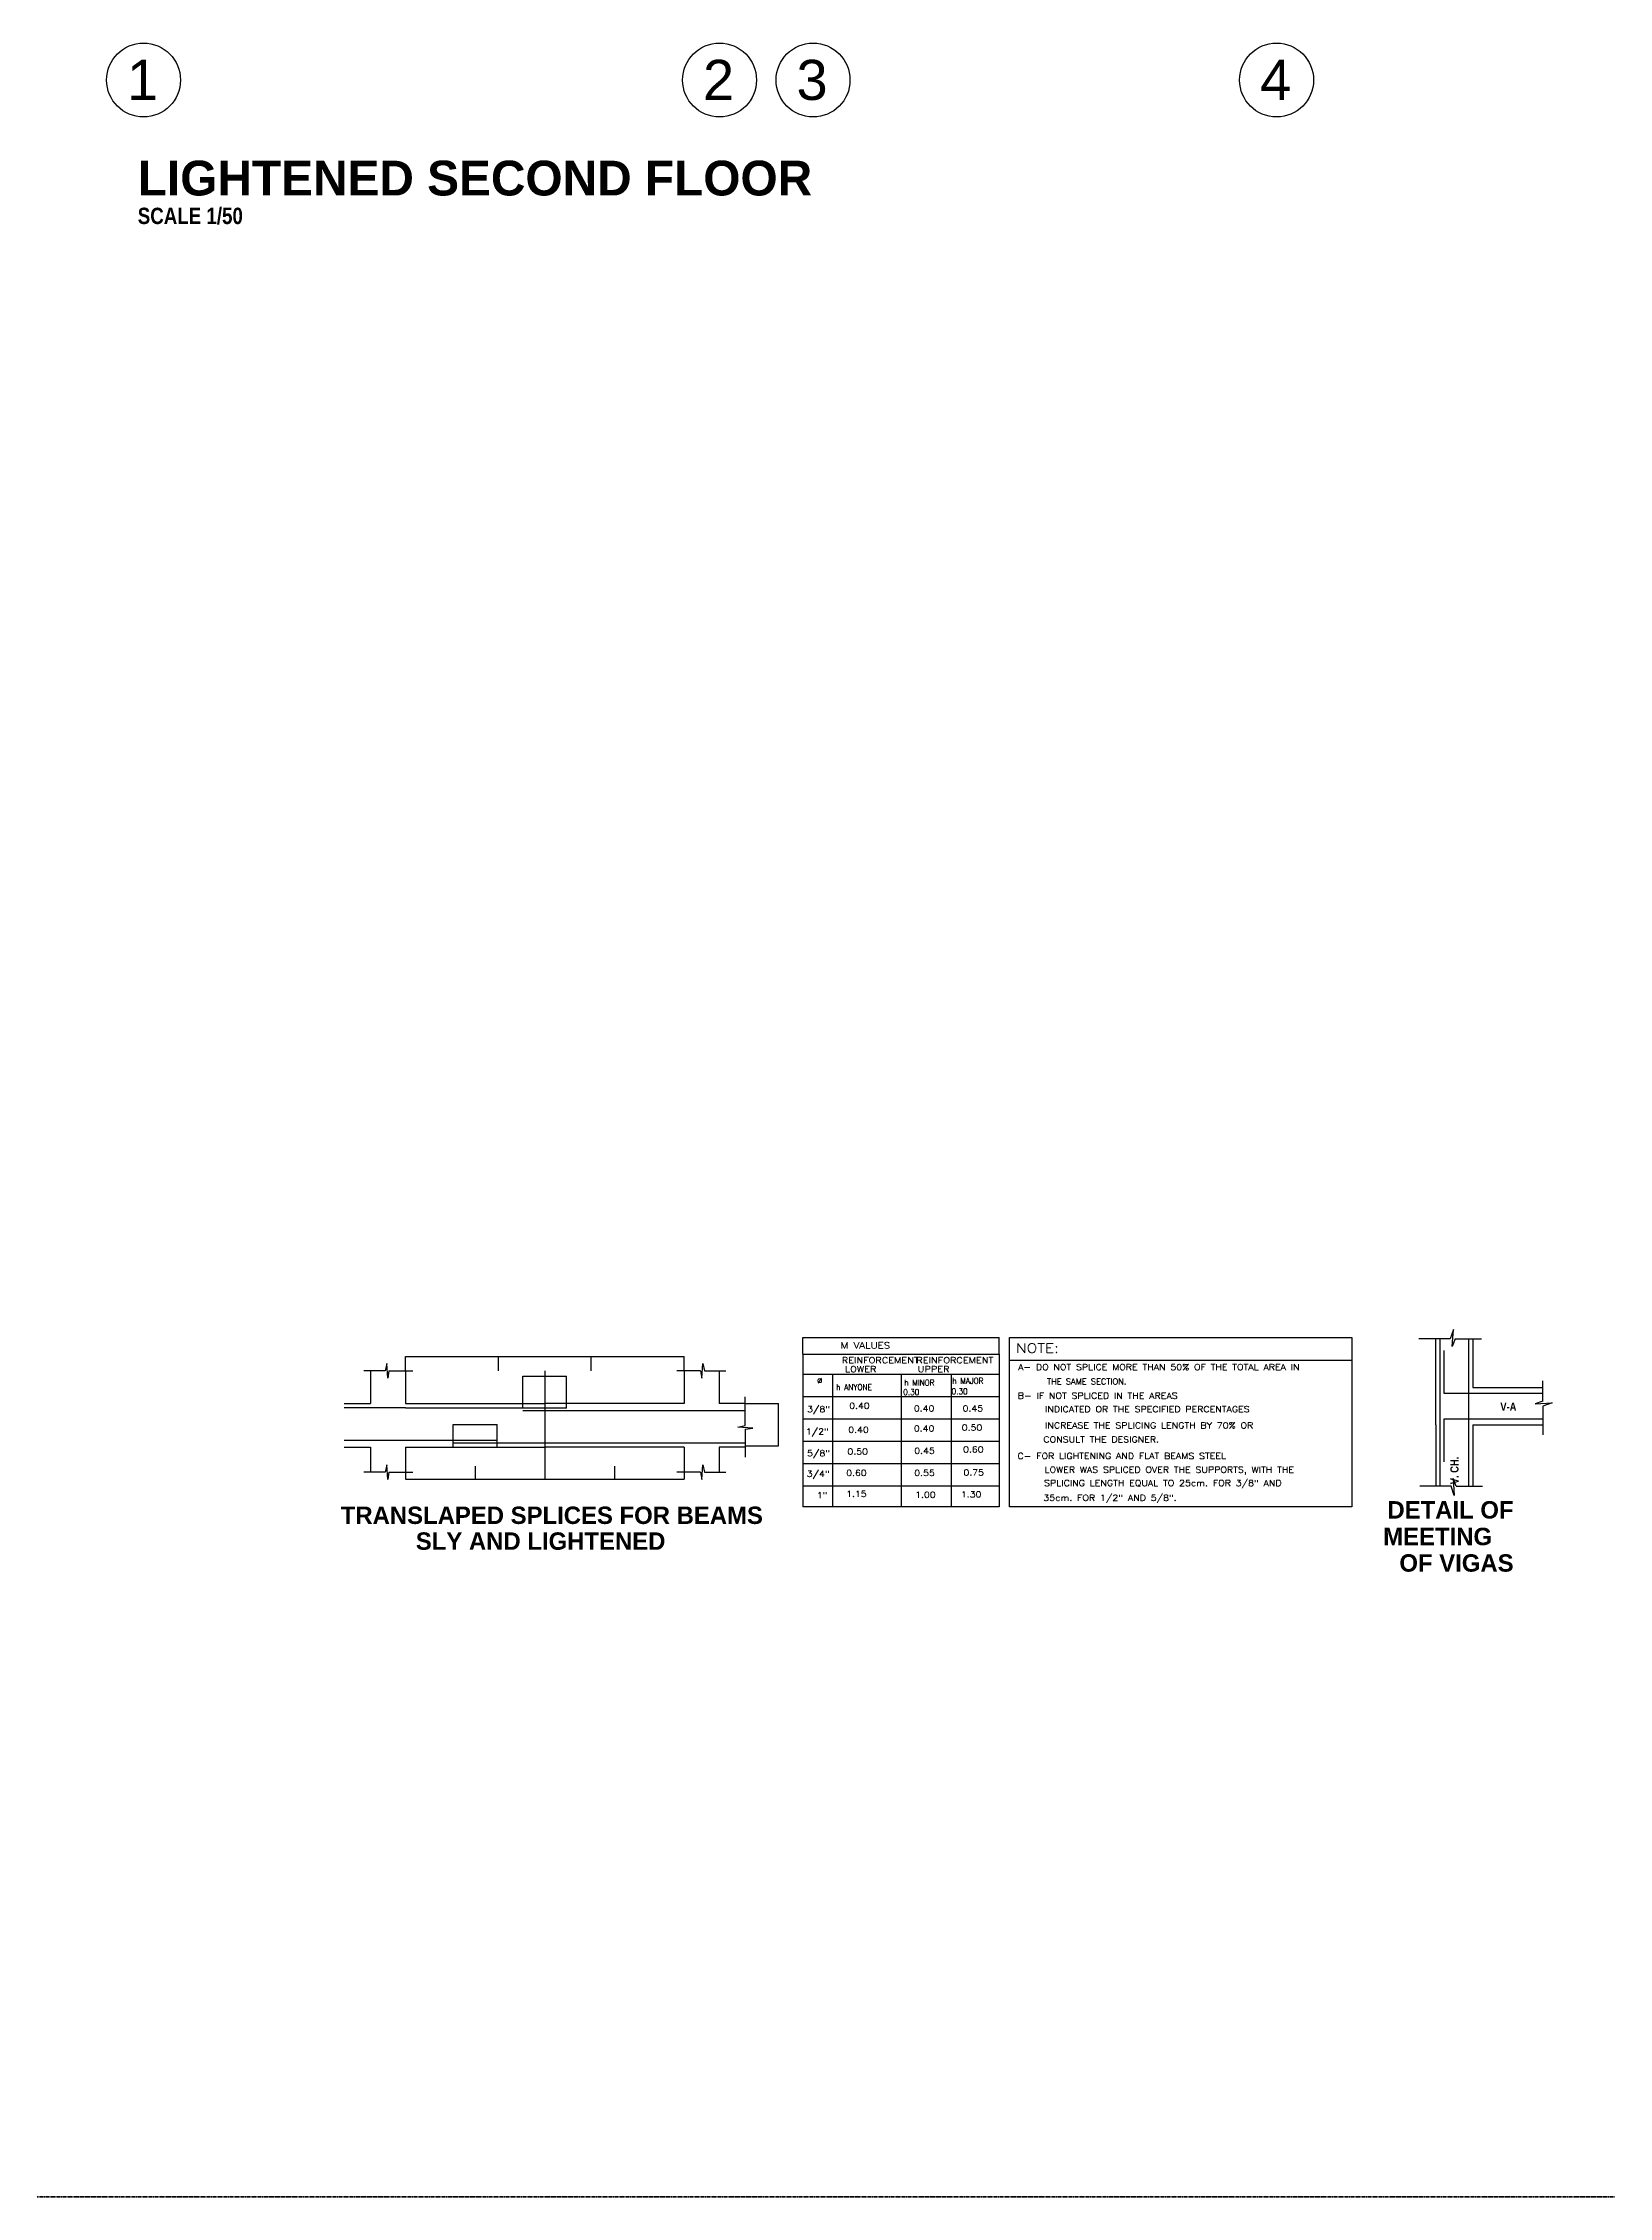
# Model space of a CAD drawing. Header units: millimetres. Extents: x -249630 to 95394, y -188036 to 109963.
# Drawn here: x 70476 to 81014, y -98829 to -84337 of the extents above; entities that cross this region are included whole.
import ezdxf

# ---------------------------------------------------------------- set-up
doc = ezdxf.new("R2010")
doc.units = ezdxf.units.MM
doc.header["$PDMODE"] = 2
doc.linetypes.add('DASHED2', pattern=[9.525, 6.35, -3.175])
for name, color, linetype in [('EJES', 161, 'Continuous'), ('SOMBRA', 252, 'Continuous'), ('TEXTOS', 11, 'Continuous'), ('TITULOS', 180, 'Continuous')]:
    doc.layers.add(name, color=color, linetype=linetype)
doc.styles.add('ARIAL', font='arial.ttf', dxfattribs={"height": 0.14})
doc.styles.add('COTAS', font='arial.ttf', dxfattribs={"width": 1.1})
doc.styles.add('DESCRIPCION(E)', font='swisscbi.ttf', dxfattribs={"width": 1.1, "oblique": 15, "height": 0.15})
doc.styles.add('ROMANS', font='romans')
doc.styles.add('TITULOS(E)', font='swisscbi.ttf', dxfattribs={"oblique": 15, "height": 0.23})
doc.dimstyles.new('Copy of COTA1-25', dxfattribs={"dimscale": 0.25, "dimtxt": 0.22, "dimasz": 0.12, "dimexe": 0.08, "dimexo": 0.05, "dimgap": 0.076, "dimtad": 2, "dimtih": 1, "dimtoh": 1, "dimzin": 4, "dimdsep": 46, "dimtxsty": 'COTAS', "dimblk": 'ARCHTICK', "dimcen": -0.1, "dimclrd": 141, "dimclre": 141, "dimclrt": 11, "dimadec": 0, "dimazin": 0, "dimtfac": 1, "dimtix": 1, "dimtmove": 1, "dimatfit": 3, "dimfxl": 1, "dimtolj": 1, "dimtzin": 0, "dimarcsym": 0})
doc.dimstyles.new('COTA1-25', dxfattribs={"dimscale": 0.25, "dimtxt": 0.22, "dimasz": 0.12, "dimexe": 0.08, "dimexo": 0.05, "dimgap": 0.076, "dimtad": 2, "dimzin": 4, "dimdsep": 46, "dimtxsty": 'COTAS', "dimblk": 'ARCHTICK', "dimcen": -0.1, "dimclrd": 141, "dimclre": 141, "dimclrt": 11, "dimadec": 0, "dimazin": 0, "dimtfac": 1, "dimtix": 1, "dimtmove": 1, "dimatfit": 3, "dimfxl": 1, "dimtolj": 1, "dimtzin": 0, "dimarcsym": 0})

# ---------------------------------------------------------------- blocks, each defined once
blk = doc.blocks.new('_ArchTick')
at = {"color": 0, "linetype": 'ByBlock', "const_width": 0.15}
blk.add_lwpolyline([(-0.5, -0.5), (0.5, 0.5)], dxfattribs=at)
blk = doc.blocks.new('*D436')
at = {"color": 141, "linetype": 'Continuous', "lineweight": -2, "transparency": 16777216}
for p, q in [((75201, -93491), (75426, -93491)), ((75425, -93776), (75425, -93491)), ((75201, -93776), (75426, -93776))]:
    blk.add_line(p, q, dxfattribs=at)
at = {"layer": 'Defpoints', "color": 0, "linetype": 'Continuous', "transparency": 16777216}
for p in [(75201, -93491), (75425, -93491), (75201, -93776)]:
    blk.add_point(p, dxfattribs=at)
at = {"color": 141, "linetype": 'Continuous', "lineweight": -2, "transparency": 16777216, "xscale": 0.03, "yscale": 0.03, "zscale": 0.03}
for p, rotation in [((75425, -93491), 90), ((75425, -93776), 270)]:
    blk.add_blockref('_ArchTick', p, dxfattribs=dict(at, rotation=rotation))
at = {"color": 11, "linetype": 'Continuous', "transparency": 16777216, "insert": (75426, -93634), "char_height": 0.055, "attachment_point": 5, "style": 'COTAS'}
blk.add_mtext('\\A1;H', dxfattribs=at)
blk = doc.blocks.new('*D437')
at = {"color": 141, "linetype": 'Continuous', "lineweight": -2, "transparency": 16777216}
for p, q in [((73852, -93912), (73852, -93999)), ((73852, -93999), (74321, -93999)), ((74321, -93912), (74321, -93999))]:
    blk.add_line(p, q, dxfattribs=at)
at = {"layer": 'Defpoints', "color": 0, "linetype": 'Continuous', "transparency": 16777216}
for p in [(73852, -93912), (74321, -93912), (74321, -93999)]:
    blk.add_point(p, dxfattribs=at)
at = {"color": 141, "linetype": 'Continuous', "lineweight": -2, "transparency": 16777216, "xscale": 0.03, "yscale": 0.03, "zscale": 0.03, "rotation": 180}
blk.add_blockref('_ArchTick', (73852, -93999), dxfattribs=at)
at = {"color": 141, "linetype": 'Continuous', "lineweight": -2, "transparency": 16777216, "xscale": 0.03, "yscale": 0.03, "zscale": 0.03}
blk.add_blockref('_ArchTick', (74321, -93999), dxfattribs=at)
at = {"color": 11, "linetype": 'Continuous', "transparency": 16777216, "insert": (74087, -93999), "char_height": 0.055, "attachment_point": 5, "style": 'COTAS'}
blk.add_mtext('\\A1;L/4', dxfattribs=at)
blk = doc.blocks.new('*D438')
at = {"color": 141, "linetype": 'Continuous', "lineweight": -2, "transparency": 16777216}
for p, q in [((74321, -93912), (74321, -93999)), ((74321, -93999), (74790, -93999)), ((74790, -93912), (74790, -93999))]:
    blk.add_line(p, q, dxfattribs=at)
at = {"layer": 'Defpoints', "color": 0, "linetype": 'Continuous', "transparency": 16777216}
for p in [(74321, -93912), (74790, -93912), (74790, -93999)]:
    blk.add_point(p, dxfattribs=at)
at = {"color": 141, "linetype": 'Continuous', "lineweight": -2, "transparency": 16777216, "xscale": 0.03, "yscale": 0.03, "zscale": 0.03, "rotation": 180}
blk.add_blockref('_ArchTick', (74321, -93999), dxfattribs=at)
at = {"color": 141, "linetype": 'Continuous', "lineweight": -2, "transparency": 16777216, "xscale": 0.03, "yscale": 0.03, "zscale": 0.03}
blk.add_blockref('_ArchTick', (74790, -93999), dxfattribs=at)
at = {"color": 11, "linetype": 'Continuous', "transparency": 16777216, "insert": (74555, -93999), "char_height": 0.055, "attachment_point": 5, "style": 'COTAS'}
blk.add_mtext('\\A1;L/4', dxfattribs=at)
blk = doc.blocks.new('*D439')
at = {"color": 141, "linetype": 'Continuous', "lineweight": -2, "transparency": 16777216}
for p, q in [((72915, -93912), (72915, -93999)), ((72915, -93999), (73384, -93999)), ((73384, -93912), (73384, -93999))]:
    blk.add_line(p, q, dxfattribs=at)
at = {"layer": 'Defpoints', "color": 0, "linetype": 'Continuous', "transparency": 16777216}
for p in [(72915, -93912), (73384, -93912), (73384, -93999)]:
    blk.add_point(p, dxfattribs=at)
at = {"color": 141, "linetype": 'Continuous', "lineweight": -2, "transparency": 16777216, "xscale": 0.03, "yscale": 0.03, "zscale": 0.03, "rotation": 180}
blk.add_blockref('_ArchTick', (72915, -93999), dxfattribs=at)
at = {"color": 141, "linetype": 'Continuous', "lineweight": -2, "transparency": 16777216, "xscale": 0.03, "yscale": 0.03, "zscale": 0.03}
blk.add_blockref('_ArchTick', (73384, -93999), dxfattribs=at)
at = {"color": 11, "linetype": 'Continuous', "transparency": 16777216, "insert": (73149, -93999), "char_height": 0.055, "attachment_point": 5, "style": 'COTAS'}
blk.add_mtext('\\A1;L/4', dxfattribs=at)
blk = doc.blocks.new('*D440')
at = {"color": 141, "linetype": 'Continuous', "lineweight": -2, "transparency": 16777216}
for p, q in [((73384, -93912), (73384, -93999)), ((73384, -93999), (73852, -93999)), ((73852, -93912), (73852, -93999))]:
    blk.add_line(p, q, dxfattribs=at)
at = {"layer": 'Defpoints', "color": 0, "linetype": 'Continuous', "transparency": 16777216}
for p in [(73384, -93912), (73852, -93912), (73852, -93999)]:
    blk.add_point(p, dxfattribs=at)
at = {"color": 141, "linetype": 'Continuous', "lineweight": -2, "transparency": 16777216, "xscale": 0.03, "yscale": 0.03, "zscale": 0.03, "rotation": 180}
blk.add_blockref('_ArchTick', (73384, -93999), dxfattribs=at)
at = {"color": 141, "linetype": 'Continuous', "lineweight": -2, "transparency": 16777216, "xscale": 0.03, "yscale": 0.03, "zscale": 0.03}
blk.add_blockref('_ArchTick', (73852, -93999), dxfattribs=at)
at = {"color": 11, "linetype": 'Continuous', "transparency": 16777216, "insert": (73618, -93999), "char_height": 0.055, "attachment_point": 5, "style": 'COTAS'}
blk.add_mtext('\\A1;L/4', dxfattribs=at)
blk = doc.blocks.new('*D441')
at = {"color": 141, "linetype": 'Continuous', "lineweight": -2, "transparency": 16777216}
for p, q in [((73705, -93521), (73705, -93306)), ((73705, -93306), (73999, -93306)), ((73999, -93521), (73999, -93306))]:
    blk.add_line(p, q, dxfattribs=at)
at = {"layer": 'Defpoints', "color": 0, "linetype": 'Continuous', "transparency": 16777216}
for p in [(73999, -93306), (73705, -93521), (73999, -93521)]:
    blk.add_point(p, dxfattribs=at)
at = {"color": 141, "linetype": 'Continuous', "lineweight": -2, "transparency": 16777216, "xscale": 0.03, "yscale": 0.03, "zscale": 0.03, "rotation": 180}
blk.add_blockref('_ArchTick', (73705, -93306), dxfattribs=at)
at = {"color": 141, "linetype": 'Continuous', "lineweight": -2, "transparency": 16777216, "xscale": 0.03, "yscale": 0.03, "zscale": 0.03}
blk.add_blockref('_ArchTick', (73999, -93306), dxfattribs=at)
at = {"color": 11, "linetype": 'Continuous', "transparency": 16777216, "insert": (73852, -93306), "char_height": 0.055, "attachment_point": 5, "style": 'COTAS'}
blk.add_mtext('\\A1;m', dxfattribs=at)
blk = doc.blocks.new('*D442')
at = {"color": 141, "linetype": 'Continuous', "lineweight": -2, "transparency": 16777216}
for p, q in [((73540, -93271), (73540, -93175)), ((73540, -93175), (74165, -93175)), ((74165, -93271), (74165, -93175))]:
    blk.add_line(p, q, dxfattribs=at)
at = {"layer": 'Defpoints', "color": 0, "linetype": 'Continuous', "transparency": 16777216}
for p in [(74165, -93175), (73540, -93271), (74165, -93271)]:
    blk.add_point(p, dxfattribs=at)
at = {"color": 141, "linetype": 'Continuous', "lineweight": -2, "transparency": 16777216, "xscale": 0.03, "yscale": 0.03, "zscale": 0.03, "rotation": 180}
blk.add_blockref('_ArchTick', (73540, -93175), dxfattribs=at)
at = {"color": 141, "linetype": 'Continuous', "lineweight": -2, "transparency": 16777216, "xscale": 0.03, "yscale": 0.03, "zscale": 0.03}
blk.add_blockref('_ArchTick', (74165, -93175), dxfattribs=at)
at = {"color": 11, "linetype": 'Continuous', "transparency": 16777216, "insert": (73852, -93175), "char_height": 0.055, "attachment_point": 5, "style": 'COTAS'}
blk.add_mtext('\\A1;L/3', dxfattribs=at)
blk = doc.blocks.new('*D443')
at = {"color": 141, "linetype": 'Continuous', "lineweight": -2, "transparency": 16777216}
for p, q in [((73237, -93780), (73237, -93631)), ((73237, -93631), (73531, -93631)), ((73531, -93780), (73531, -93631))]:
    blk.add_line(p, q, dxfattribs=at)
at = {"layer": 'Defpoints', "color": 0, "linetype": 'Continuous', "transparency": 16777216}
for p in [(73531, -93631), (73237, -93780), (73531, -93780)]:
    blk.add_point(p, dxfattribs=at)
at = {"color": 141, "linetype": 'Continuous', "lineweight": -2, "transparency": 16777216, "xscale": 0.03, "yscale": 0.03, "zscale": 0.03, "rotation": 180}
blk.add_blockref('_ArchTick', (73237, -93631), dxfattribs=at)
at = {"color": 141, "linetype": 'Continuous', "lineweight": -2, "transparency": 16777216, "xscale": 0.03, "yscale": 0.03, "zscale": 0.03}
blk.add_blockref('_ArchTick', (73531, -93631), dxfattribs=at)
at = {"color": 11, "linetype": 'Continuous', "transparency": 16777216, "insert": (73384, -93631), "char_height": 0.055, "attachment_point": 5, "style": 'COTAS'}
blk.add_mtext('\\A1;m', dxfattribs=at)
blk = doc.blocks.new('*D444')
at = {"color": 141, "linetype": 'Continuous', "lineweight": -2, "transparency": 16777216}
for p, q in [((74165, -93271), (74165, -93175)), ((74165, -93175), (74790, -93175)), ((74790, -93271), (74790, -93175))]:
    blk.add_line(p, q, dxfattribs=at)
at = {"layer": 'Defpoints', "color": 0, "linetype": 'Continuous', "transparency": 16777216}
for p in [(74790, -93175), (74165, -93271), (74790, -93271)]:
    blk.add_point(p, dxfattribs=at)
at = {"color": 141, "linetype": 'Continuous', "lineweight": -2, "transparency": 16777216, "xscale": 0.03, "yscale": 0.03, "zscale": 0.03, "rotation": 180}
blk.add_blockref('_ArchTick', (74165, -93175), dxfattribs=at)
at = {"color": 141, "linetype": 'Continuous', "lineweight": -2, "transparency": 16777216, "xscale": 0.03, "yscale": 0.03, "zscale": 0.03}
blk.add_blockref('_ArchTick', (74790, -93175), dxfattribs=at)
at = {"color": 11, "linetype": 'Continuous', "transparency": 16777216, "insert": (74477, -93175), "char_height": 0.055, "attachment_point": 5, "style": 'COTAS'}
blk.add_mtext('\\A1;L/3', dxfattribs=at)
blk = doc.blocks.new('*D455')
at = {"color": 141, "linetype": 'Continuous', "lineweight": -2, "transparency": 16777216}
for p, q in [((72915, -93271), (72915, -93175)), ((72915, -93175), (73540, -93175)), ((73540, -93271), (73540, -93175))]:
    blk.add_line(p, q, dxfattribs=at)
at = {"layer": 'Defpoints', "color": 0, "linetype": 'Continuous', "transparency": 16777216}
for p in [(73540, -93175), (72915, -93271), (73540, -93271)]:
    blk.add_point(p, dxfattribs=at)
at = {"color": 141, "linetype": 'Continuous', "lineweight": -2, "transparency": 16777216, "xscale": 0.03, "yscale": 0.03, "zscale": 0.03, "rotation": 180}
blk.add_blockref('_ArchTick', (72915, -93175), dxfattribs=at)
at = {"color": 141, "linetype": 'Continuous', "lineweight": -2, "transparency": 16777216, "xscale": 0.03, "yscale": 0.03, "zscale": 0.03}
blk.add_blockref('_ArchTick', (73540, -93175), dxfattribs=at)
at = {"color": 11, "linetype": 'Continuous', "transparency": 16777216, "insert": (73227, -93175), "char_height": 0.055, "attachment_point": 5, "style": 'COTAS'}
blk.add_mtext('\\A1;L/3', dxfattribs=at)

msp = doc.modelspace()

# ---------------------------------------------------------------- linework, layer by layer
at = {"color": 1, "linetype": 'Continuous', "ltscale": 0.18}
for p, q in [((79966.706, -92993.765), (79945.852, -93055.984)), ((79959.61, -93108.2), (79966.706, -92993.765)), ((79945.852, -93055.984), (79734.907, -93055.984)), ((79847.883, -93384.049), (79847.883, -93055.984)), ((79979.563, -93055.984), (79959.61, -93108.2)), ((79979.563, -93055.984), (80157.046, -93055.984)), ((80097.883, -93055.984), (80097.883, -93384.049)), ((72778.248, -93270.884), (72634.265, -93270.884)), ((72789.824, -93222.128), (72778.248, -93270.884)), ((72795.769, -93320.857), (72789.824, -93222.128)), ((72803.641, -93270.884), (72795.769, -93320.857)), ((72803.641, -93270.884), (72963.624, -93270.884)), ((73852.423, -93270.884), (73852.423, -93912.064)), ((74901.205, -93270.884), (74741.222, -93270.884)), ((74901.205, -93270.884), (74909.078, -93320.857)), ((74909.078, -93320.857), (74915.022, -93222.128)), ((74915.022, -93222.128), (74926.598, -93270.884)), ((74926.598, -93270.884), (75070.582, -93270.884)), ((75201.408, -93638.26), (75201.408, -93446.887)), ((79847.883, -93634.049), (79847.883, -93384.049)), ((80097.883, -93384.049), (80568.347, -93384.049)), ((80568.347, -93474.061), (80568.347, -93339.077)), ((80568.347, -93474.061), (80516.132, -93494.013)), ((80516.132, -93494.013), (80630.567, -93486.917)), ((80630.567, -93486.917), (80568.347, -93507.772)), ((80568.347, -93507.772), (80568.347, -93682.445)), ((75152.652, -93649.837), (75201.408, -93638.26)), ((75251.381, -93655.781), (75152.652, -93649.837)), ((75201.408, -93663.653), (75251.381, -93655.781)), ((75201.408, -93663.653), (75201.408, -93776.246)), ((79847.883, -93634.049), (79847.883, -94048.023)), ((80097.883, -93634.049), (80097.883, -94048.023)), ((80097.883, -93634.049), (80568.347, -93634.049)), ((80568.347, -93682.445), (80568.347, -93701.549)), ((72789.824, -93904.345), (72778.248, -93953.101)), ((72795.769, -94003.074), (72789.824, -93904.345)), ((74909.078, -94003.074), (74915.022, -93904.345)), ((74915.022, -93904.345), (74926.598, -93953.101)), ((75201.408, -93776.246), (75201.408, -93852.046)), ((72778.248, -93953.101), (72634.265, -93953.101)), ((72803.641, -93953.101), (72795.769, -94003.074)), ((72803.641, -93953.101), (72963.624, -93953.101)), ((74901.205, -93953.101), (74741.222, -93953.101)), ((74901.205, -93953.101), (74909.078, -94003.074)), ((74926.598, -93953.101), (75070.582, -93953.101)), ((79952.033, -94048.023), (79741.088, -94048.023)), ((79972.888, -94110.243), (79952.033, -94048.023)), ((79965.791, -93995.808), (79972.888, -94110.243)), ((79985.744, -94048.023), (79965.791, -93995.808)), ((79985.744, -94048.023), (80163.228, -94048.023))]:
    msp.add_line(p, q, dxfattribs=at)
at = {"color": 5, "linetype": 'Continuous', "ltscale": 0.18}
for p, q in [((75589.309, -93047.364), (76910.243, -93047.364)), ((75589.309, -93159.454), (75589.309, -93047.364)), ((75589.309, -93159.454), (76910.243, -93159.454)), ((76910.243, -93159.454), (76910.243, -93047.364)), ((79875.871, -93055.984), (79875.871, -94048.023)), ((79901.584, -93133.822), (79901.584, -93420.805)), ((80068.053, -93055.984), (80068.053, -94048.023)), ((79901.584, -93420.805), (80568.347, -93420.805)), ((72915.001, -93520.761), (72503.439, -93520.761)), ((72915.001, -93520.761), (73852.423, -93520.761)), ((73705.437, -93538.399), (73852.423, -93538.399)), ((73852.423, -93520.761), (73999.41, -93520.761)), ((73852.423, -93538.399), (75201.408, -93538.399)), ((80568.347, -93597.066), (79901.584, -93597.066)), ((79901.584, -93597.066), (79901.584, -93884.049)), ((79901.584, -93597.066), (79901.584, -93884.049)), ((72503.439, -93738.3), (73383.712, -93738.3)), ((73236.726, -93755.939), (73383.712, -93755.939)), ((73383.712, -93738.3), (73530.698, -93738.3)), ((73383.712, -93755.939), (75201.408, -93755.939))]:
    msp.add_line(p, q, dxfattribs=at)
at = {"color": 2, "linetype": 'Continuous'}
for p, q in [((75589.309, -93159.454), (75589.309, -94185.722)), ((76910.243, -93159.454), (76910.243, -94185.722)), ((76910.243, -94185.722), (75589.309, -94185.722))]:
    msp.add_line(p, q, dxfattribs=at)
at = {"color": 8, "linetype": 'Continuous'}
for p, q in [((76910.243, -93047.364), (76910.243, -93047.364)), ((76910.243, -93296.018), (75589.309, -93296.018)), ((75789.309, -93296.018), (75789.309, -94185.722)), ((76249.776, -93296.018), (76249.776, -94185.722)), ((76587.456, -93296.018), (76587.456, -94185.722)), ((76910.243, -93446.018), (75589.309, -93446.018)), ((76910.243, -93596.018), (75589.309, -93596.018)), ((76910.243, -93746.018), (75589.309, -93746.018)), ((76910.243, -93896.018), (75589.309, -93896.018)), ((76910.243, -94046.018), (75589.309, -94046.018))]:
    msp.add_line(p, q, dxfattribs=at)
at = {"color": 7, "linetype": 'Continuous'}
for p, q in [((72679.822, -93270.884), (72679.822, -93491.363)), ((72915.001, -93270.884), (72915.001, -93491.363)), ((74789.846, -93270.884), (74789.846, -93491.363)), ((75025.024, -93270.884), (75025.024, -93491.363)), ((72503.439, -93491.363), (72679.822, -93491.363)), ((72915.001, -93491.363), (73852.423, -93491.363)), ((74789.846, -93491.363), (73852.423, -93491.363)), ((75201.408, -93491.363), (75025.024, -93491.363)), ((72503.439, -93785.336), (72679.822, -93785.336)), ((72679.822, -93785.336), (72679.822, -93953.101)), ((72915.001, -93785.336), (72915.001, -93953.101)), ((72915.001, -93785.336), (73852.423, -93785.336)), ((74789.846, -93785.336), (73852.423, -93785.336)), ((74789.846, -93785.336), (74789.846, -93953.101)), ((75025.024, -93785.336), (75025.024, -93953.101)), ((75201.408, -93785.336), (75025.024, -93785.336))]:
    msp.add_line(p, q, dxfattribs=at)
at = {"color": 1, "linetype": 'Continuous', "ltscale": 0.04}
msp.add_line((76979.392, -93199.677), (79283.725, -93199.677), dxfattribs=at)
at = {"color": 2, "linetype": 'Continuous'}
msp.add_lwpolyline([(76979.392, -93047.364), (79283.725, -93047.364), (79283.725, -94185.722), (76979.392, -94185.722)], close=True, dxfattribs=at)
at = {"layer": 'EJES'}
for centre in [(71152.219, -84586.047), (75028.457, -84586.047), (75657.731, -84586.047), (78777.219, -84586.047)]:
    msp.add_circle(centre, 248.625, dxfattribs=at)
at = {"layer": 'SOMBRA', "color": 3, "linetype": 'DASHED2', "lineweight": 90}
msp.add_lwpolyline([(52280.3, -98829.085), (95026.507, -98829.085), (95026.507, -55805.993), (52280.3, -55805.993)], close=True, dxfattribs=at)

# ---------------------------------------------------------------- texts
at = {"color": 5, "linetype": 'Continuous', "ltscale": 0.2, "style": 'ROMANS', "width": 1.2}
msp.add_text('M VALUES', height=42.12, dxfattribs=at).set_placement((75843.464, -93121.19))
at = {"color": 3, "linetype": 'Continuous', "ltscale": 0.2, "style": 'ROMANS'}
for s, height, width, p in [('REINFORCEMENT ', 40, 1.2, (75851.039, -93219.521)), ('REINFORCEMENT ', 40, 1.2, (76352.938, -93219.521)), ('ø', 40, 1.15, (75684.027, -93350.327)), ('LOWER', 40, 1.2, (75872.243, -93279.511)), ('UPPER', 40, 1.2, (76362.362, -93279.511)), ('h MAJOR', 40, 0.9, (76594.885, -93358.449)), ('A- DO NOT SPLICE MORE THAN 50% OF THE TOTAL AREA IN', 40.5, 1.15, (77037.78, -93265.812)), ('h ANYONE', 40, 0.9, (75812.928, -93400.699)), ('0.30', 40, 0.9, (76264.818, -93433.774)), ('h MINOR', 40, 0.9, (76271.33, -93370.466)), ('0.30', 40, 0.9, (76590.173, -93428.994)), ('B- IF NOT SPLICED IN THE AREAS ', 40.5, 1.15, (77035.592, -93458.493)), ('3/8"', 40, 1.15, (75618.061, -93549.374)), ('0.40', 40, 1.15, (75900.741, -93526.362)), ('0.40', 40, 1.15, (76336.149, -93543.621)), ('0.45', 40, 1.15, (76664.283, -93543.621)), ('INDICATED OR THE SPECIFIED PERCENTAGES ', 40.5, 1.15, (77218.764, -93549.001)), ('1/2"', 40, 1.15, (75609.426, -93698.951)), ('0.40', 40, 1.15, (75894.984, -93687.445)), ('0.40', 40, 1.15, (76336.149, -93678.816)), ('0.50', 40, 1.15, (76658.526, -93673.063)), ('CONSULT THE DESIGNER.', 40.5, 1.15, (77208.034, -93752.758)), ('INCREASE THE SPLICING LENGTH BY 70% OR', 40.5, 1.15, (77218.846, -93658.436)), ('5/8"', 40, 1.15, (75618.061, -93845.651)), ('0.50', 40, 1.15, (75889.228, -93834.145)), ('0.45', 40, 1.15, (76339.027, -93828.392)), ('0.60', 40, 1.15, (76667.161, -93819.763)), ('C- FOR LIGHTENING AND FLAT BEAMS STEEL ', 40.5, 1.15, (77033.589, -93864.047)), ('3/4"', 40, 1.15, (75615.182, -93983.722)), ('0.60', 40, 1.15, (75880.593, -93977.969)), ('0.55', 40, 1.15, (76339.027, -93977.969)), ('0.75', 40, 1.15, (76670.04, -93975.093)), ('SPLICING LENGTH EQUAL TO 25cm. FOR 3/8" AND ', 40.5, 1.15, (77212.226, -94046.13)), ('LOWER WAS SPLICED OVER THE SUPPORTS, WITH THE ', 40.5, 1.15, (77215.476, -93956.533)), ('1"', 40, 1.15, (75683.631, -94127.546)), ('1.15', 40, 1.15, (75880.593, -94118.917)), ('1.00', 40, 1.15, (76344.784, -94124.67)), ('1.30', 40, 1.15, (76652.769, -94121.793)), ('35cm. FOR 1/2" AND 5/8".', 40.5, 1.15, (77207.087, -94145.473))]:
    msp.add_text(s, height=height, dxfattribs=dict(at, width=width)).set_placement(p)
at = {"color": 3, "linetype": 'Continuous', "style": 'ROMANS', "width": 1.2}
msp.add_text('NOTE:', height=63, dxfattribs=at).set_placement((77023.814, -93149.498))
at = {"color": 3, "linetype": 'Continuous', "ltscale": 0.2, "insert": (77232.136, -93322.462), "char_height": 40.5, "width": 2218.905, "attachment_point": 1, "style": 'ROMANS'}
msp.add_mtext('THE SAME SECTION.', dxfattribs=at)
at = {"layer": 'EJES', "style": 'ARIAL'}
for s, p in [('1', (71040.756, -84720.066)), ('2', (74916.995, -84720.066)), ('3', (75546.269, -84720.066)), ('4', (78665.756, -84720.066))]:
    msp.add_text(s, height=270, dxfattribs=at).set_placement(p)
at = {"layer": 'TEXTOS', "linetype": 'ByBlock', "style": 'DESCRIPCION(E)'}
for s, height, p in [('SCALE 1/50', 110, (71113.439, -85554.997)), ('V-A', 55, (80282.626, -93539.86))]:
    msp.add_text(s, height=height, dxfattribs=at).set_placement(p)
msp.add_text('V. CH.', height=55, rotation=90, dxfattribs=at).set_placement((80001.267, -94034.293))
at = {"layer": 'TITULOS', "linetype": 'ByBlock', "style": 'TITULOS(E)', "width": 1.2}
for s, height, p in [('LIGHTENED SECOND FLOOR', 234, (71113.439, -85362.761)), ('TRANSLAPED SPLICES FOR BEAMS', 117, (72479.499, -94301.221)), ('DETAIL OF ', 117, (79522.959, -94264.739)), ('MEETING', 117, (79494.667, -94443.911)), ('SLY AND LIGHTENED  ', 117, (72984.576, -94474.907)), ('OF VIGAS', 117, (79603.437, -94622.123))]:
    msp.add_text(s, height=height, dxfattribs=at).set_placement(p)

# ---------------------------------------------------------------- dimensions: what is measured, and where the dimension line sits
at = {"color": 2, "linetype": 'Continuous'}
for base, p1, p2, text, picture, middle in [((73539.832, -93175.397), (72915.001, -93270.884), (73539.832, -93270.884), 'L/3', '*D455', (73227.416, -93175.35)), ((74165.014, -93175.397), (73539.832, -93270.884), (74165.014, -93270.884), 'L/3', '*D442', (73852.423, -93175.35)), ((74789.846, -93175.397), (74165.014, -93270.884), (74789.846, -93270.884), 'L/3', '*D444', (74477.43, -93175.35)), ((73999.41, -93305.582), (73705.437, -93520.761), (73999.41, -93520.761), 'm', '*D441', (73852.423, -93305.536)), ((73530.698, -93631.254), (73236.726, -93779.969), (73530.698, -93779.969), 'm', '*D443', (73383.712, -93631.207)), ((73383.712, -93998.783), (72915.001, -93912.064), (73383.712, -93912.064), 'L/4', '*D439', (73149.356, -93998.831)), ((73852.423, -93998.783), (73383.712, -93912.064), (73852.423, -93912.064), 'L/4', '*D440', (73618.068, -93998.831)), ((74321.135, -93998.783), (73852.423, -93912.064), (74321.135, -93912.064), 'L/4', '*D437', (74086.779, -93998.831)), ((74789.846, -93998.783), (74321.135, -93912.064), (74789.846, -93912.064), 'L/4', '*D438', (74555.49, -93998.831))]:
    dim = msp.add_linear_dim(base=base, p1=p1, p2=p2, text=text, dimstyle='COTA1-25', dxfattribs=at)
    dim.commit()
    dim.dimension.update_dxf_attribs({"geometry": picture, "text_midpoint": middle})
dim = msp.add_linear_dim(base=(75425.499, -93491.363), p1=(75201.408, -93776.246), p2=(75201.408, -93491.363), angle=90, text='H', dimstyle='Copy of COTA1-25', dxfattribs=at)
dim.commit()
dim.dimension.update_dxf_attribs({"geometry": '*D436', "text_midpoint": (75425.542, -93633.805)})

doc.saveas('drawing.dxf')
